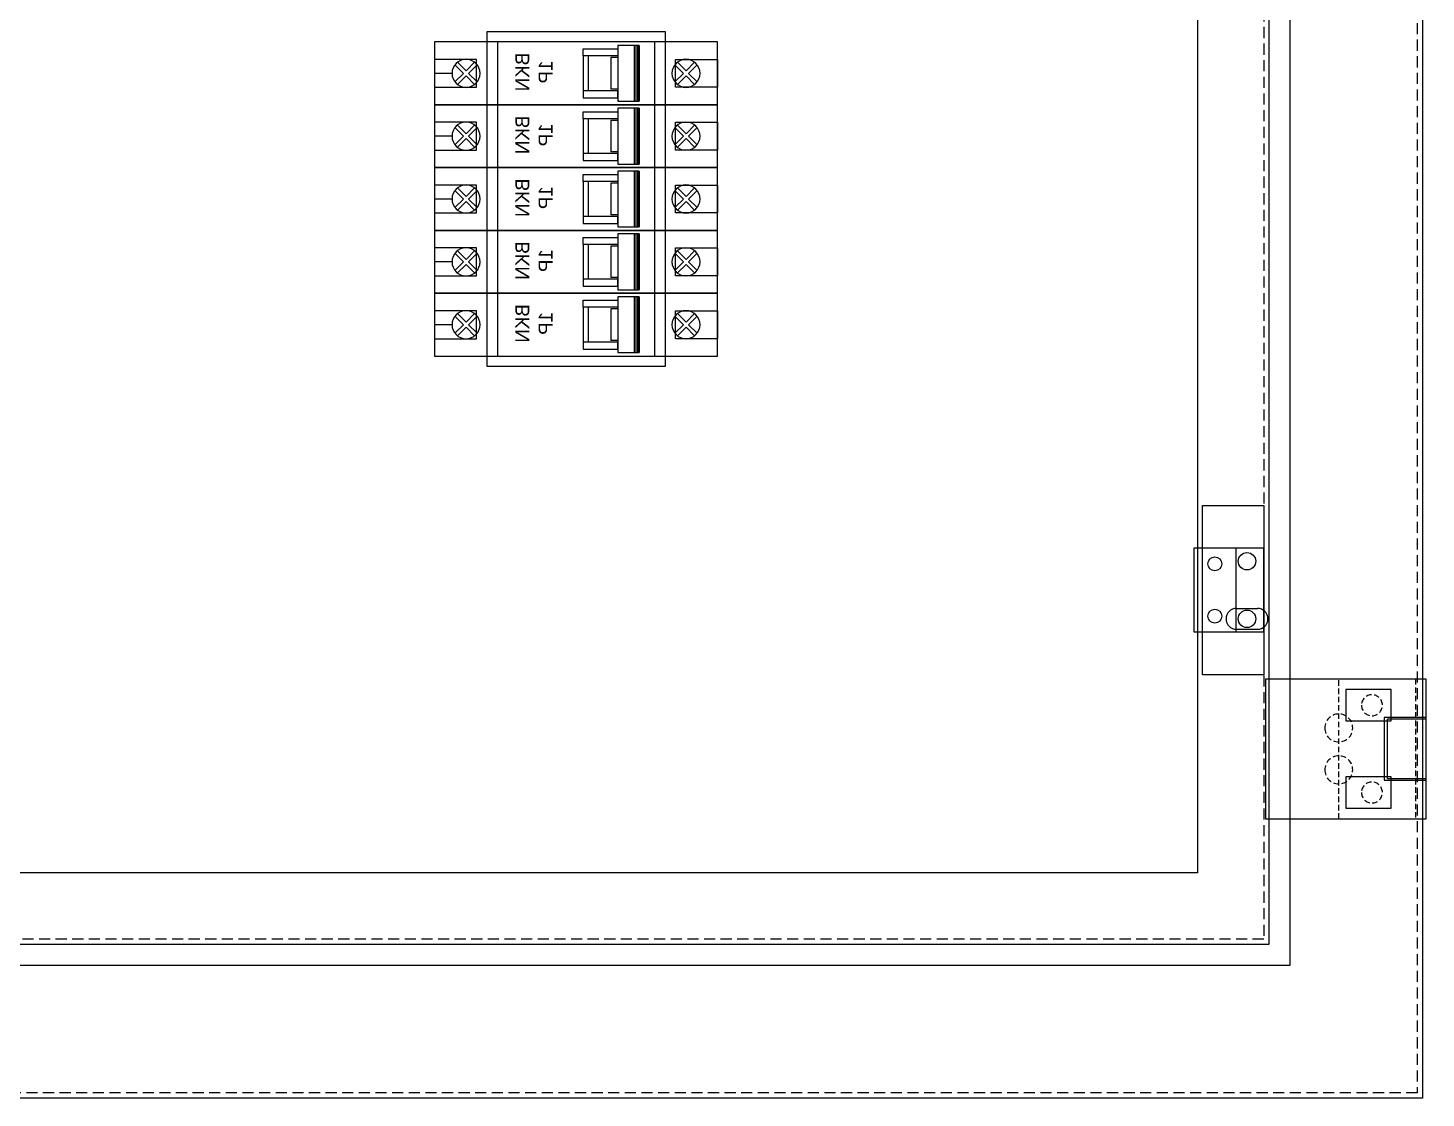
# Model space of a CAD drawing. Header units: millimetres. Extents: x 0 to 3953, y 0 to 2795.
# Drawn here: x 1589.5 to 1990, y 1320.5 to 1627 of the extents above; entities that cross this region are included whole.
import ezdxf

# ---------------------------------------------------------------- set-up
doc = ezdxf.new("R2010")
doc.units = ezdxf.units.MM
doc.linetypes.add('HIDDEN2', pattern=[4.7625, 3.175, -1.5875])

# ---------------------------------------------------------------- blocks, each defined once
blk = doc.blocks.new('HL044-1.3-C')
at = {"color": 1, "linetype": 'HIDDEN2', "ltscale": 0.5}
for p, q in [((-25, 40), (-25, 0)), ((-3, 0), (-3, 40))]:
    blk.add_line(p, q, dxfattribs=at)
at = {"color": 1}
for p, q in [((-12, 29), (0, 29)), ((-12, 11), (-12, 29)), ((-11, 28.5), (0, 28.5)), ((-11, 28.5), (-11, 11.5)), ((0, 11), (-12, 11)), ((0, 11.5), (-11, 11.5))]:
    blk.add_line(p, q, dxfattribs=at)
blk.add_lwpolyline([(-46, 40), (0, 40), (0, 0), (-46, 0)], close=True, dxfattribs=at)
at = {"color": 1, "linetype": 'HIDDEN2', "ltscale": 0.5}
for centre, radius in [((-15.5, 32.5), 3), ((-25, 26), 4), ((-25, 14), 4), ((-15.5, 7.5), 3)]:
    blk.add_circle(centre, radius, dxfattribs=at)
blk = doc.blocks.new('ovan6x9')
at = {"color": 2}
for p, q in [((2, 6), (8, 6)), ((2, 0), (8, 0))]:
    blk.add_line(p, q, dxfattribs=at)
for centre, start, end in [((2, 3), 90, 270), ((8, 3), 270, 90)]:
    blk.add_arc(centre, 3, start, end, dxfattribs=at)
blk = doc.blocks.new('HL036-1-1')
at = {"color": 1}
blk.add_line((9.5, 36.25), (9.5, 12.25), dxfattribs=at)
for points in [[(0, 48.5), (17.5, 48.5), (17.5, 0), (0, 0)], [(-2.5, 12.25), (17.5, 12.25), (17.5, 36.25), (-2.5, 36.25)]]:
    blk.add_lwpolyline(points, close=True, dxfattribs=at)
for centre, radius in [((3.5, 31.75), 2), ((12.7, 32.5), 2.5), ((3.5, 16.75), 2), ((12.7, 16), 2.5)]:
    blk.add_circle(centre, radius, dxfattribs=at)
blk = doc.blocks.new('BKN 1P')
at = {"color": 7}
for p, q in [((9, -4.98), (9, 0)), ((8.29, -8.99), (5.83, -6.53)), ((9, -8.28), (6.54, -5.82)), ((9, -8.28), (11.46, -5.82)), ((9.71, -8.99), (12.17, -6.53)), ((5.82, -11.46), (8.29, -8.99)), ((6.53, -12.17), (9, -9.7)), ((11.47, -12.17), (9, -9.7)), ((12.18, -11.46), (9.71, -8.99)), ((0, -18), (18, -18)), ((4, -42.5), (14, -42.5)), ((4, -44), (14, -44)), ((4.5, -52.48), (4.5, -50.48)), ((4.5, -50.48), (13.5, -50.48)), ((13.5, -52.48), (13.5, -50.48)), ((1, -57.12), (17, -57.12)), ((1, -57.62), (17, -57.62)), ((1, -58.12), (17, -58.12)), ((1, -58.62), (17, -58.62)), ((0, -63), (18, -63)), ((5.82, -69.54), (8.29, -72.01)), ((8.29, -72.01), (5.83, -74.47)), ((6.53, -68.83), (9, -71.3)), ((11.47, -68.83), (9, -71.3)), ((12.18, -69.54), (9.71, -72.01)), ((9.71, -72.01), (12.17, -74.47)), ((9, -72.72), (6.54, -75.18)), ((9, -72.72), (11.46, -75.18))]:
    blk.add_line(p, q, dxfattribs=at)
for points in [[(0, 0), (18, 0), (18, -81), (0, -81)], [(4, -42.5), (2, -42.5), (2, -52.48), (4, -52.48)], [(14, -42.5), (16, -42.5), (16, -52.48), (14, -52.48)], [(1, -52.48), (17, -52.48), (17, -58.62), (1, -58.62)]]:
    blk.add_lwpolyline(points, close=True, dxfattribs=at)
at = {"color": 1}
for points in [[(5, 0), (13, 0), (13, -12), (5, -12)], [(5, -81), (13, -81), (13, -69), (5, -69)]]:
    blk.add_lwpolyline(points, close=True, dxfattribs=at)
at = {"color": 7}
for centre in [(9, -9), (9, -72)]:
    blk.add_circle(centre, 4.02, dxfattribs=at)
at = {"insert": (8.64, -28.45), "char_height": 4, "attachment_point": 5}
blk.add_mtext_dynamic_manual_height_columns('{\\C1;BKN\\P1P}', width=17.2714, gutter_width=1, heights=[0], dxfattribs=at)

msp = doc.modelspace()

# ---------------------------------------------------------------- linework, layer by layer
for points in [[(1189.03, 2520.54), (1989.03, 2520.54), (1989.03, 1320.54), (1189.03, 1320.54)], [(1227.03, 2482.54), (1951.03, 2482.54), (1951.03, 1358.54), (1227.03, 1358.54)], [(1967.03, 1428.54), (1980.03, 1428.54), (1980.03, 1437.54), (1967.03, 1437.54)], [(1967.03, 1403.54), (1980.03, 1403.54), (1980.03, 1412.54), (1967.03, 1412.54)]]:
    msp.add_lwpolyline(points, close=True)
at = {"linetype": 'HIDDEN2'}
msp.add_lwpolyline([(1190.53, 2519.04), (1987.53, 2519.04), (1987.53, 1322.04), (1190.53, 1322.04)], close=True, dxfattribs=at)
at = {"color": 6}
msp.add_lwpolyline([(1233.03, 2476.54), (1945.03, 2476.54), (1945.03, 1364.54), (1233.03, 1364.54)], close=True, dxfattribs=at)
at = {"color": 6, "linetype": 'HIDDEN2'}
msp.add_lwpolyline([(1234.53, 2475.04), (1943.53, 2475.04), (1943.53, 1366.04), (1234.53, 1366.04)], close=True, dxfattribs=at)
at = {"color": 3}
msp.add_lwpolyline([(1253.53, 2456.04), (1924.53, 2456.04), (1924.53, 1385.04), (1253.53, 1385.04)], close=True, dxfattribs=at)
at = {"color": 2, "ltscale": 3}
msp.add_lwpolyline([(1721.03, 1626.04), (1772.03, 1626.04), (1772.03, 1530.04), (1721.03, 1530.04)], close=True, dxfattribs=at)

# ---------------------------------------------------------------- block references
at = {"color": 7, "xscale": -1, "rotation": 90}
for p in [(1706.03, 1623.04), (1706.03, 1605.04), (1706.03, 1587.04), (1706.03, 1569.04), (1706.03, 1551.04)]:
    msp.add_blockref('BKN 1P', p, dxfattribs=at)
at = {"color": 7}
for name, p in [('HL036-1-1', (1926.03, 1441.79)), ('ovan6x9', (1933.73, 1454.79))]:
    msp.add_blockref(name, p, dxfattribs=at)
at = {"xscale": -1, "rotation": 180}
msp.add_blockref('HL044-1.3-C', (1990.03, 1440.54), dxfattribs=at)

doc.saveas('drawing.dxf')
